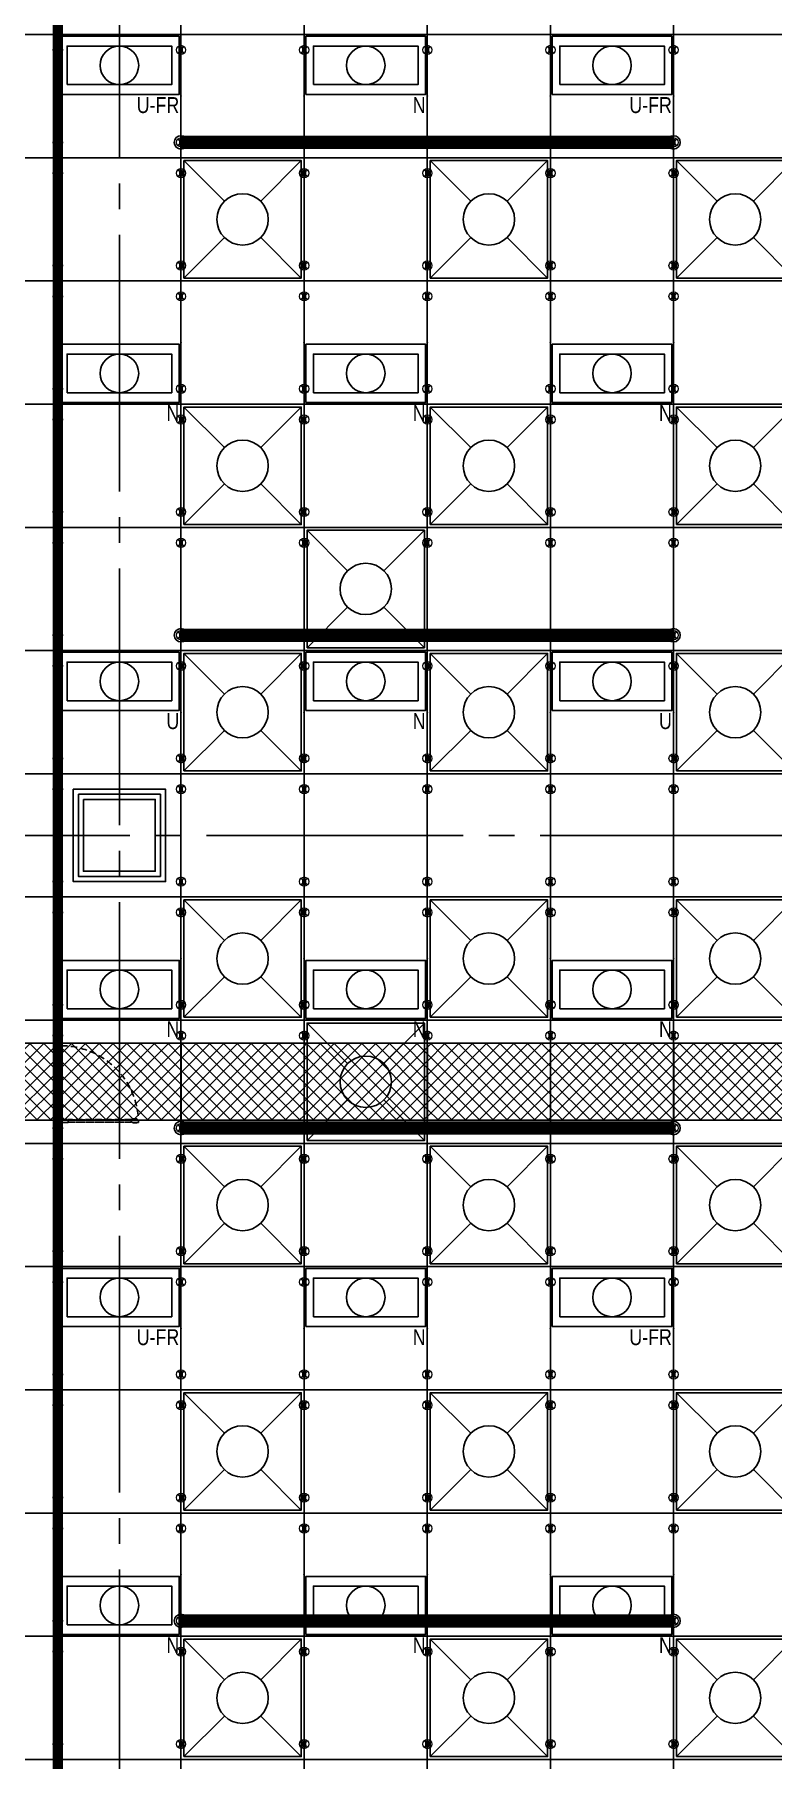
# Model space of a CAD drawing. Extents: x -17313 to 41501, y -1010 to 11880.
# Drawn here: x 15037 to 15756, y 3600 to 5280 of the extents above; entities that cross this region are included whole.
import ezdxf
from ezdxf.enums import TextEntityAlignment as Align

# ---------------------------------------------------------------- set-up
doc = ezdxf.new("R2010")
doc.units = 0
doc.header["$LTSCALE"] = 100
doc.linetypes.add('188K-SM-07-F15-ARCH-CATW-Y2257103$0$DASHED', pattern=[19.05, 12.7, -6.35])
doc.linetypes.add('X-S-FAB-L10$0$COL-CEN-LIN', pattern=[3.25, 2.5, -0.25, 0.25, -0.25])
for name, color, linetype in [('0-xref', 8, 'Continuous'), ('188K-SM-03-F10-ARCH-CEIL-Y2257103$0$K-CEIL-4.2', 8, 'Continuous'), ('188K-SM-03-F10-ARCH-CEIL-Y2257103$0$K-CEIL-4.2-AREA', 8, 'Continuous'), ('188K-SM-03-F10-ARCH-PA-Y2257103$0$K-P1S-4.2-單抗', 53, 'Continuous'), ('188K-SM-06-F10-ELEC-LIGHT-Y2257103$0$E-LIGHT(W)-N', 253, 'Continuous'), ('188K-SM-06-F10-ELEC-LIGHT-Y2257103$0$E-LIGHT(W)-U FR', 253, 'Continuous'), ('188K-SM-06-F10-ELEC-LIGHT-Y2257103$0$E-LIGHT(W)-U XLPE', 253, 'Continuous'), ('188K-SM-06-F10-HVAC-FFU-Y2257103$0$AC-FFU-ULPA', 254, 'Continuous'), ('188K-SM-07-F15-ARCH-CATW-Y2257103$0$K-Divider 上-2.7', 80, 'Continuous'), ('188K-SM-07-F15-ARCH-CATW-Y2257103$0$K-DOOR-天板上方', 150, '188K-SM-07-F15-ARCH-CATW-Y2257103$0$DASHED'), ('188K-SM-07-F15-ARCH-CATW-Y2257103$0$K-安全母索', 6, 'Continuous'), ('188K-SM-07-F15-ARCH-CATW-Y2257103$0$K-貓道板-主走道', 171, 'Continuous'), ('X-S-FAB-L10$0$0-DIM-TXT', 8, 'Continuous'), ('X-S-FAB-L10$0$BLOCK', 8, 'Continuous'), ('X-S-FAB-L10$0$CCL', 8, 'X-S-FAB-L10$0$COL-CEN-LIN'), ('X-S-FAB-L10$0$COL-S', 8, 'Continuous')]:
    doc.layers.add(name, color=color, linetype=linetype)
doc.layers.add('188K-SM-03-F10-ARCH-CEIL-Y2257103$0$K-吊點-標準', color=8, linetype='Continuous', lineweight=9)
doc.layers.add('188K-SM-06-F10-ELEC-LIGHT-Y2257103$0$Defpoints-CAS', color=253, linetype='Continuous', plot=False)
doc.styles.add('188K-SM-06-F10-ELEC-LIGHT-Y2257103$0$Standard', font='arial.ttf')
doc.styles.add('X-S-FAB-L10$0$CHINA', font='simplex.shx', dxfattribs={"width": 0.75, "bigfont": 'chineset.shx'})
doc.styles.add('X-S-FAB-L10$0$Standard', font='', dxfattribs={"width": 0.8})
doc.styles.add('X-S-FAB-L10$0$TG_NOTE_TEXT', font='simplex.shx', dxfattribs={"width": 0.75, "bigfont": 'chineset.shx'})
doc.styles.get('X-S-FAB-L10$0$Standard').set_extended_font_data('Microsoft JhengHei')

# ---------------------------------------------------------------- blocks, each defined once
blk = doc.blocks.new('X-S-FAB-L10$0$FAB2-L05')
at = {"layer": 'X-S-FAB-L10$0$CCL'}
for p, q in [((-11040, 11005), (-11040, 0)), ((-26880, 5220), (1210, 5220))]:
    blk.add_line(p, q, dxfattribs=at)
at = {"layer": 'X-S-FAB-L10$0$COL-S'}
blk.add_lwpolyline([(-11075, 5255), (-11005, 5255), (-11005, 5185), (-11075, 5185)], close=True, dxfattribs=at)
blk = doc.blocks.new('X-S-FAB-L10')
at = {"layer": 'X-S-FAB-L10$0$COL-S'}
for p, q in [((15085, 4535), (15155, 4535)), ((15085, 4465), (15085, 4535)), ((15155, 4535), (15155, 4465)), ((15155, 4465), (15085, 4465))]:
    blk.add_line(p, q, dxfattribs=at)
at = {"layer": 'X-S-FAB-L10$0$BLOCK'}
blk.add_blockref('X-S-FAB-L10$0$FAB2-L05', (26160, -720), dxfattribs=at)
at = {"style": 'X-S-FAB-L10$0$TG_NOTE_TEXT', "width": 0.5, "flags": 1}
for p in [(7463.3, 9020), (18268.3, 8649), (11197.8, 4800.2), (16485.8, 4800.2), (25420.3, 2635), (13360, 320, 0), (7463.3, -33.3)]:
    blk.add_attdef('WH', text='', height=20, dxfattribs=at).set_placement(p, align=Align.BOTTOM_LEFT)
at = {"width": 0.5}
for style, p in [('X-S-FAB-L10$0$TG_NOTE_TEXT', (7585, 9020)), ('X-S-FAB-L10$0$TG_NOTE_TEXT', (18390, 8649)), ('X-S-FAB-L10$0$TG_NOTE_TEXT', (11117.5, 4813.5)), ('X-S-FAB-L10$0$TG_NOTE_TEXT', (16607.5, 4813.5)), ('X-S-FAB-L10$0$TG_NOTE_TEXT', (25350, 2635)), ('X-S-FAB-L10$0$Standard', (13129.4, 325, 0)), ('X-S-FAB-L10$0$TG_NOTE_TEXT', (7585, -20))]:
    blk.add_attdef('DESC', text='', height=10, dxfattribs=dict(at, style=style)).set_placement(p, align=Align.BOTTOM_LEFT)
for tag, style, p in [('TYPE', 'X-S-FAB-L10$0$TG_NOTE_TEXT', (7619.3, 9020)), ('NO', 'X-S-FAB-L10$0$TG_NOTE_TEXT', (7650.1, 9020)), ('TYPE', 'X-S-FAB-L10$0$TG_NOTE_TEXT', (18424.2, 8649)), ('NO', 'X-S-FAB-L10$0$TG_NOTE_TEXT', (18455, 8649)), ('NO', 'X-S-FAB-L10$0$TG_NOTE_TEXT', (11088.6, 4813.5)), ('TYPE', 'X-S-FAB-L10$0$TG_NOTE_TEXT', (11151.8, 4813.5)), ('TYPE', 'X-S-FAB-L10$0$TG_NOTE_TEXT', (16641.8, 4813.5)), ('NO', 'X-S-FAB-L10$0$TG_NOTE_TEXT', (16672.6, 4813.5)), ('NO', 'X-S-FAB-L10$0$TG_NOTE_TEXT', (25313, 2635)), ('TYPE', 'X-S-FAB-L10$0$TG_NOTE_TEXT', (25350, 2635)), ('NO', 'X-S-FAB-L10$0$Standard', (13100, 320, 0)), ('TYPE', 'X-S-FAB-L10$0$Standard', (13129.4, 320, 0)), ('TYPE', 'X-S-FAB-L10$0$TG_NOTE_TEXT', (7619.3, -20)), ('NO', 'X-S-FAB-L10$0$TG_NOTE_TEXT', (7650.1, -20))]:
    blk.add_attdef(tag, text='', height=10, dxfattribs=dict(at, style=style)).set_placement(p, align=Align.BOTTOM_RIGHT)
for rotation, style, p in [(180, 'X-S-FAB-L10$0$Standard', (317.6, 7480)), (180, 'X-S-FAB-L10$0$Standard', (1217.6, 7480)), (90, 'X-S-FAB-L10$0$TG_NOTE_TEXT', (24310, 3647.5)), (270, 'X-S-FAB-L10$0$TG_NOTE_TEXT', (17080, 1605))]:
    blk.add_attdef('DESC', text='', height=10, rotation=rotation, dxfattribs=dict(at, style=style)).set_placement(p, align=Align.BOTTOM_LEFT)
for tag, rotation, style, p in [('TYPE', 180, 'X-S-FAB-L10$0$Standard', (317.6, 7480)), ('NO', 180, 'X-S-FAB-L10$0$Standard', (347, 7480)), ('TYPE', 180, 'X-S-FAB-L10$0$Standard', (1217.6, 7480)), ('NO', 180, 'X-S-FAB-L10$0$Standard', (1247, 7480)), ('TYPE', 90, 'X-S-FAB-L10$0$TG_NOTE_TEXT', (24310, 3647.5)), ('NO', 90, 'X-S-FAB-L10$0$TG_NOTE_TEXT', (24310, 3610.5)), ('TYPE', 270, 'X-S-FAB-L10$0$TG_NOTE_TEXT', (17080, 1605)), ('NO', 270, 'X-S-FAB-L10$0$TG_NOTE_TEXT', (17080, 1573))]:
    blk.add_attdef(tag, text='', height=10, rotation=rotation, dxfattribs=dict(at, style=style)).set_placement(p, align=Align.BOTTOM_RIGHT)
at = {"style": 'X-S-FAB-L10$0$TG_NOTE_TEXT', "width": 0.5, "flags": 1}
for rotation, p in [(180, (43, 7480)), (180, (943, 7480)), (90, (24310, 3717.8)), (270, (17080, 1711.7))]:
    blk.add_attdef('WH', text='', height=20, rotation=rotation, dxfattribs=at).set_placement(p, align=Align.BOTTOM_LEFT)
at = {"layer": 'X-S-FAB-L10$0$0-DIM-TXT', "style": 'X-S-FAB-L10$0$CHINA', "width": 0.75}
for p in [(667.4, 7855.1, -2689.4), (22627.4, 6728.8), (25644.7, 6728.8), (24778.8, 5569.1), (1118.3, 4980), (417.8, 4594.6), (23874.8, 4355), (22927.4, 4330.1), (23749.9, 3901.4), (417.8, 3765.2), (1118.3, 3730), (417.8, 3115.8), (536.9, 2227.8), (16909, 1782.7), (888.4, 880.5), (16977.4, 750), (18878.8, 750), (25641.2, 553.2), (21364, 526.9)]:
    blk.add_attdef('HIG', text='', height=80, dxfattribs=at).set_placement(p, align=Align.MIDDLE_LEFT)
blk = doc.blocks.new('188K-SM-03-F10-ARCH-CEIL-Y2257103$0$A$C2CA95053')
h = blk.add_hatch(color=256)
edge = h.paths.add_edge_path()
edge.add_arc((0, 0), 0.5, 0, 360)
for p, q in [((3.2, 3.2), (-3.2, -3.2)), ((3.2, -3.2), (-3.2, 3.2))]:
    blk.add_line(p, q)
blk.add_lwpolyline([(-1.6, 2.5), (-1.6, -2.5), (1.6, -2.5), (1.6, 2.5)], close=True)
for radius in [4.5, 0.5]:
    blk.add_circle((0, 0), radius)
blk = doc.blocks.new('188K-SM-03-F10-ARCH-CEIL-Y2257103$0$天花板吊點-附調整片 - 3_8_螺桿吊架 100 mm 高調整片-V1-1FL')
blk.add_blockref('188K-SM-03-F10-ARCH-CEIL-Y2257103$0$A$C2CA95053', (0, 0))
blk = doc.blocks.new('188K-SM-03-F10-ARCH-CEIL-Y2257103')
at = {"layer": '188K-SM-03-F10-ARCH-CEIL-Y2257103$0$K-CEIL-4.2'}
for p, q in [((15060, 312.7), (15060, 8632.2)), ((15180, 312.7), (15180, 8632.2)), ((15300, 312.7), (15300, 8632.2)), ((15420, 312.7), (15420, 8632.2)), ((15540, 312.7), (15540, 8632.2)), ((15660, 312.7), (15660, 8632.2)), ((23572.2, 5280), (1847.7, 5280)), ((23572.2, 5160), (1847.7, 5160)), ((23572.2, 5040), (1847.7, 5040)), ((23502.2, 4920), (1847.7, 4920)), ((15947.5, 4800), (11777.5, 4800)), ((15947.5, 4680), (11777.5, 4680)), ((15947.5, 4560), (11777.5, 4560)), ((23467.2, 4440), (1847.7, 4440)), ((23467.2, 4320), (1847.7, 4320)), ((23467.2, 4200), (1847.7, 4200)), ((23467.2, 4080), (1847.7, 4080)), ((23467.2, 3960), (1847.7, 3960)), ((23467.2, 3840), (1847.7, 3840)), ((23467.2, 3720), (1847.7, 3720)), ((23467.2, 3600), (1847.7, 3600))]:
    blk.add_line(p, q, dxfattribs=at)
at = {"layer": '188K-SM-03-F10-ARCH-CEIL-Y2257103$0$K-CEIL-4.2-AREA'}
blk.add_lwpolyline([(15085, 4535), (15155, 4535), (15155, 4465), (15085, 4465)], close=True, dxfattribs=at)
at = {"layer": '188K-SM-03-F10-ARCH-CEIL-Y2257103$0$K-吊點-標準', "color": 170, "lineweight": 18, "rotation": 179.9999999999997}
for p in [(15060, 5265), (15180, 5265), (15300, 5265), (15420, 5265), (15540, 5265), (15660, 5265), (15060, 5175), (15180, 5175), (15300, 5175), (15420, 5175), (15540, 5175), (15660, 5175), (15060, 5145), (15180, 5145), (15300, 5145), (15420, 5145), (15540, 5145), (15660, 5145), (15060, 5055), (15180, 5055), (15300, 5055), (15420, 5055), (15540, 5055), (15660, 5055), (15060, 5025), (15180, 5025), (15300, 5025), (15420, 5025), (15540, 5025), (15660, 5025), (15060, 4935), (15180, 4935), (15300, 4935), (15420, 4935), (15540, 4935), (15660, 4935), (15060, 4905), (15180, 4905), (15300, 4905), (15420, 4905), (15540, 4905), (15660, 4905), (15060, 4815), (15180, 4815), (15300, 4815), (15420, 4815), (15540, 4815), (15660, 4815), (15060, 4785), (15180, 4785), (15300, 4785), (15420, 4785), (15540, 4785), (15660, 4785), (15060, 4695), (15180, 4695), (15300, 4695), (15420, 4695), (15540, 4695), (15660, 4695), (15060, 4665), (15180, 4665), (15300, 4665), (15420, 4665), (15540, 4665), (15660, 4665), (15060, 4575), (15180, 4575), (15300, 4575), (15420, 4575), (15540, 4575), (15660, 4575), (15060, 4545), (15180, 4545), (15300, 4545), (15420, 4545), (15540, 4545), (15660, 4545), (15060, 4455), (15180, 4455), (15300, 4455), (15420, 4455), (15540, 4455), (15660, 4455), (15060, 4425), (15180, 4425), (15300, 4425), (15420, 4425), (15540, 4425), (15660, 4425), (15060, 4335), (15180, 4335), (15300, 4335), (15420, 4335), (15540, 4335), (15660, 4335), (15060, 4305), (15180, 4305), (15300, 4305), (15420, 4305), (15540, 4305), (15660, 4305), (15060, 4215), (15180, 4215), (15300, 4215), (15420, 4215), (15540, 4215), (15660, 4215), (15060, 4185), (15180, 4185), (15300, 4185), (15420, 4185), (15540, 4185), (15660, 4185), (15060, 4095), (15180, 4095), (15300, 4095), (15420, 4095), (15540, 4095), (15660, 4095), (15060, 4065), (15180, 4065), (15300, 4065), (15420, 4065), (15540, 4065), (15660, 4065), (15060, 3975), (15180, 3975), (15300, 3975), (15420, 3975), (15540, 3975), (15660, 3975), (15060, 3945), (15180, 3945), (15300, 3945), (15420, 3945), (15540, 3945), (15660, 3945), (15060, 3855), (15180, 3855), (15300, 3855), (15420, 3855), (15540, 3855), (15660, 3855), (15060, 3825), (15180, 3825), (15300, 3825), (15420, 3825), (15540, 3825), (15660, 3825), (15060, 3735), (15180, 3735), (15300, 3735), (15420, 3735), (15540, 3735), (15660, 3735), (15060, 3705), (15180, 3705), (15300, 3705), (15420, 3705), (15540, 3705), (15660, 3705), (15060, 3615), (15180, 3615), (15300, 3615), (15420, 3615), (15540, 3615), (15660, 3615)]:
    blk.add_blockref('188K-SM-03-F10-ARCH-CEIL-Y2257103$0$天花板吊點-附調整片 - 3_8_螺桿吊架 100 mm 高調整片-V1-1FL', p, dxfattribs=at)
blk = doc.blocks.new('188K-SM-06-F10-HVAC-FFU-Y2257103$0$H-FU-U-12x12')
for p, q in [((423, 777), (28, 1172)), ((777, 777), (1172, 1172)), ((28, 28), (423, 423)), ((1172, 28), (777, 423))]:
    blk.add_line(p, q)
blk.add_lwpolyline([(1172, 28), (1172, 1172), (28, 1172), (28, 28)], close=True)
blk.add_circle((600, 600), 250)
blk = doc.blocks.new('188K-SM-06-F10-HVAC-FFU-Y2257103')
at = {"layer": '188K-SM-06-F10-HVAC-FFU-Y2257103$0$AC-FFU-ULPA', "xscale": -0.09999999999999432, "yscale": 0.09999999999999432, "zscale": 0.09999999999999432}
for p in [(15300, 5040), (15540, 5040), (15780, 5040), (15300, 4800), (15540, 4800), (15780, 4800), (15420, 4680), (15300, 4560), (15540, 4560), (15780, 4560), (15300, 4320), (15540, 4320), (15780, 4320), (15420, 4200), (15300, 4080), (15540, 4080), (15780, 4080), (15300, 3840), (15540, 3840), (15780, 3840), (15300, 3600), (15540, 3600), (15780, 3600)]:
    blk.add_blockref('188K-SM-06-F10-HVAC-FFU-Y2257103$0$H-FU-U-12x12', p, dxfattribs=at)
blk = doc.blocks.new('*U267')
for points in [[(-58.3, -28.3), (-58.3, 28.3), (58.3, 28.3), (58.3, -28.3)], [(-51, -18.8), (-51, 18.8), (51, 18.8), (51, -18.8)]]:
    blk.add_lwpolyline(points, close=True)
blk.add_circle((0, 0), 18.8)
at = {"layer": '188K-SM-06-F10-ELEC-LIGHT-Y2257103$0$Defpoints-CAS'}
for p in [(-60, 30), (60, 30), (-60, -30), (60, -30)]:
    blk.add_point(p, dxfattribs=at)
at = {"style": '188K-SM-06-F10-ELEC-LIGHT-Y2257103$0$Standard', "width": 0.8}
blk.add_text('N', height=15.5, dxfattribs=at).set_placement((58.3, -38.7), align=Align.MIDDLE_RIGHT)
blk = doc.blocks.new('*U497')
at = {"layer": '188K-SM-06-F10-ELEC-LIGHT-Y2257103$0$E-LIGHT(W)-N'}
blk.add_blockref('*U267', (0, 8.3), dxfattribs=at)
blk = doc.blocks.new('*U496')
at = {"color": 0, "linetype": 'ByBlock', "lineweight": -2, "transparency": 16777216}
for p in [(0, 0), (240, 0), (480, 0)]:
    blk.add_blockref('*U497', p, dxfattribs=at)
blk = doc.blocks.new('*U499')
at = {"layer": '188K-SM-06-F10-ELEC-LIGHT-Y2257103$0$E-LIGHT(W)-N'}
blk.add_blockref('*U267', (0, 8.3), dxfattribs=at)
blk = doc.blocks.new('*U498')
at = {"color": 0, "linetype": 'ByBlock', "lineweight": -2, "transparency": 16777216}
for p in [(0, 0), (240, 0), (480, 0)]:
    blk.add_blockref('*U499', p, dxfattribs=at)
blk = doc.blocks.new('*U258')
for points in [[(-58.3, -28.3), (-58.3, 28.3), (58.3, 28.3), (58.3, -28.3)], [(-51, -18.8), (-51, 18.8), (51, 18.8), (51, -18.8)]]:
    blk.add_lwpolyline(points, close=True)
blk.add_circle((0, 0), 18.8)
at = {"layer": '188K-SM-06-F10-ELEC-LIGHT-Y2257103$0$Defpoints-CAS'}
for p in [(-60, 30), (60, 30), (-60, -30), (60, -30)]:
    blk.add_point(p, dxfattribs=at)
at = {"style": '188K-SM-06-F10-ELEC-LIGHT-Y2257103$0$Standard', "width": 0.8}
blk.add_text('U-FR', height=15.53, dxfattribs=at).set_placement((58.3, -38.7), align=Align.MIDDLE_RIGHT)
blk = doc.blocks.new('*U439')
at = {"layer": '188K-SM-06-F10-ELEC-LIGHT-Y2257103$0$E-LIGHT(W)-U FR'}
blk.add_blockref('*U258', (0, 8.3), dxfattribs=at)
blk = doc.blocks.new('*U438')
at = {"color": 0, "linetype": 'ByBlock', "lineweight": -2, "transparency": 16777216}
for p in [(0, 0), (480, 0)]:
    blk.add_blockref('*U439', p, dxfattribs=at)
blk = doc.blocks.new('*U441')
at = {"layer": '188K-SM-06-F10-ELEC-LIGHT-Y2257103$0$E-LIGHT(W)-N'}
blk.add_blockref('*U267', (0, 8.3), dxfattribs=at)
blk = doc.blocks.new('*U440')
at = {"color": 0, "linetype": 'ByBlock', "lineweight": -2, "transparency": 16777216}
blk.add_blockref('*U441', (0, 0), dxfattribs=at)
blk = doc.blocks.new('*U443')
at = {"layer": '188K-SM-06-F10-ELEC-LIGHT-Y2257103$0$E-LIGHT(W)-N'}
blk.add_blockref('*U267', (0, 8.3), dxfattribs=at)
blk = doc.blocks.new('*U442')
at = {"color": 0, "linetype": 'ByBlock', "lineweight": -2, "transparency": 16777216}
for p in [(0, 0), (240, 0), (480, 0)]:
    blk.add_blockref('*U443', p, dxfattribs=at)
blk = doc.blocks.new('*U266')
for points in [[(-58.3, -28.3), (-58.3, 28.3), (58.3, 28.3), (58.3, -28.3)], [(-51, -18.8), (-51, 18.8), (51, 18.8), (51, -18.8)]]:
    blk.add_lwpolyline(points, close=True)
blk.add_circle((0, 0), 18.8)
at = {"layer": '188K-SM-06-F10-ELEC-LIGHT-Y2257103$0$Defpoints-CAS'}
for p in [(-60, 30), (60, 30), (-60, -30), (60, -30)]:
    blk.add_point(p, dxfattribs=at)
at = {"style": '188K-SM-06-F10-ELEC-LIGHT-Y2257103$0$Standard', "width": 0.8}
blk.add_text('U', height=15.5, dxfattribs=at).set_placement((58.3, -38.7), align=Align.MIDDLE_RIGHT)
blk = doc.blocks.new('188K-SM-06-F10-ELEC-LIGHT-Y2257103')
for name, p in [('*U496', (15120, 4941.7)), ('*U498', (15120, 4341.7)), ('*U438', (15120, 4041.7)), ('*U440', (15360, 4041.7)), ('*U442', (15120, 3741.7))]:
    blk.add_blockref(name, p)
at = {"layer": '188K-SM-06-F10-ELEC-LIGHT-Y2257103$0$E-LIGHT(W)-N'}
for p in [(15360, 5250), (15360, 4650)]:
    blk.add_blockref('*U267', p, dxfattribs=at)
at = {"layer": '188K-SM-06-F10-ELEC-LIGHT-Y2257103$0$E-LIGHT(W)-U FR'}
for p in [(15120, 5250), (15600, 5250)]:
    blk.add_blockref('*U258', p, dxfattribs=at)
at = {"layer": '188K-SM-06-F10-ELEC-LIGHT-Y2257103$0$E-LIGHT(W)-U XLPE'}
for p in [(15120, 4650), (15600, 4650)]:
    blk.add_blockref('*U266', p, dxfattribs=at)
blk = doc.blocks.new('188K-SM-03-F10-ARCH-PA-Y2257103')
at = {"layer": '188K-SM-03-F10-ARCH-PA-Y2257103$0$K-P1S-4.2-單抗'}
for points in [[(15075, 4545), (15165, 4545), (15165, 4455), (15075, 4455)], [(15080, 4540), (15160, 4540), (15160, 4460), (15080, 4460)]]:
    blk.add_lwpolyline(points, close=True, dxfattribs=at)
blk = doc.blocks.new('188K-SM-07-F15-ARCH-CATW-Y2257103$0$貓道板-749x1196.5(主走道)')
h = blk.add_hatch()
h.set_pattern_fill('ANSI37', color=256, scale=30)
h.set_pattern_definition([(45, (0.75, 3e-16), (-67.352, 67.352), []), (135, (0.75, 3e-16), (-67.352, -67.352), [])])
h.paths.add_polyline_path([(-1199, 0), (-1199, 750), (-1, 750), (-1, 0)])
blk.add_lwpolyline([(-1199, 0), (-1199, 750), (-1, 750), (-1, 0)], close=True)
blk = doc.blocks.new('188K-SM-07-F15-ARCH-CATW-Y2257103$0$XFAP10$0$GAD2205')
blk.add_lwpolyline([(0, 1), (0, 1), (-18, 1, -0.414214), (-18, 2), (-18, 3, -0.414214), (-18, 3), (-14, 3, 0.414214), (-13, 4), (-13, 4, 0.414214), (-14, 4), (-18, 4, -0.414214), (-18, 5), (-18, 12, -0.414214), (-18, 12), (-18, 12, 0.414214), (-18, 12), (-18, 14, 0.72636), (-19, 14), (-19, 13, 0.158507), (-19, 13), (-19, 0, 0.414214), (-19, 0), (19, 0, 0.414214), (19, 0), (19, 13, 0.158507), (19, 13), (19, 14, 0.72636), (18, 14), (18, 12, 0.414214), (18, 12, -0.414214), (18, 12), (18, 5, -0.414214), (18, 4), (14, 4, 0.414214), (13, 4), (13, 4, 0.414214), (14, 3), (18, 3, -0.414214), (18, 3), (18, 2, -0.414214), (18, 1), (0, 1)], format="xyb", close=True)
blk = doc.blocks.new('188K-SM-07-F15-ARCH-CATW-Y2257103$0$單鋼板門-80x150')
at = {"linetype": '188K-SM-07-F15-ARCH-CATW-Y2257103$0$DASHED', "ltscale": 0.005}
for p, q in [((-80, -1.9), (-80, 2)), ((-79.7, 2.4), (-78, 2.4)), ((-78, 2.4), (-76.9, 1.7)), ((-77.9, 1.1), (-77.9, -2.1)), ((-77.4, 1.1), (-77.9, 1.1)), ((-77.5, 1.3), (-77.5, 1.2)), ((-77, 1.3), (-77.5, 1.3)), ((-77.5, 1.2), (-77.4, 1.2)), ((-77.1, 1.2), (-77, 1.2)), ((-76.9, 1.1), (-77.1, 1.1)), ((-77, 1.2), (-77, 1.3)), ((-76.9, 1.5), (-76.9, 1.2)), ((-2, 2.4), (-3.1, 1.7)), ((-3.1, 1.5), (-3.1, 1.2)), ((-3.1, 1.1), (-2.9, 1.1)), ((-3, 1.2), (-3, 1.3)), ((-3, 1.3), (-2.5, 1.3)), ((-2.9, 1.2), (-3, 1.2)), ((-2.5, 1.2), (-2.6, 1.2)), ((-2.6, 1.1), (-2.1, 1.1)), ((-2.5, 1.3), (-2.5, 1.2)), ((-2.1, 1.1), (-2.1, -2.1)), ((-0.3, 2.4), (-2, 2.4)), ((0, -1.9), (0, 2)), ((-78, -2.2), (-79.7, -2.2)), ((-6, -10.3), (-5.9, -10.3)), ((-6, -71.3), (-6, -10.3)), ((-5.9, -10.3), (-5.9, -71.3)), ((-3.5, -71.3), (-3.5, -10.3)), ((-3.5, -10.3), (-3.5, -10.3)), ((-3.5, -10.3), (-3.5, -71.3)), ((-2, -2.2), (-0.3, -2.2)), ((-6.7, -73.3), (-6.1, -73.3)), ((-6.7, -76.8), (-6.7, -73.3)), ((-6.1, -76.8), (-6.7, -76.8)), ((-6.1, -73.3), (-6.1, -76.8)), ((-5.9, -71.3), (-6, -71.3)), ((-3.5, -71.3), (-3.5, -71.3))]:
    blk.add_line(p, q, dxfattribs=at)
for points in [[(-2.3, 0.5), (-2.3, -2.8), (-2.1, -2.8), (-2.1, 0.5)], [(-6.1, -3.1), (-6.1, -10), (-3.3, -10), (-3.3, -3.1)], [(-5.9, -3.5), (-2.8, -3.5), (-2.8, -3.3), (-5.9, -3.3)], [(-6.1, -71.5), (-6.1, -78.6), (-3.3, -78.6), (-3.3, -71.5)], [(-3.3, -73.3), (-3.3, -76.8), (-2.8, -76.8), (-2.8, -73.3)]]:
    blk.add_lwpolyline(points, close=True, dxfattribs=at)
blk.add_lwpolyline([(-3.4, -71.6), (-3.4, -70.7, 0.158507), (-3.4, -70.7), (-3.4, -70.6, 0.72636), (-3.5, -70.7), (-3.5, -70.8, 0.414214), (-3.5, -70.8, -0.414214), (-3.4, -70.8), (-3.4, -71.3, -0.414214), (-3.5, -71.3), (-3.8, -71.3, 0.414214), (-3.8, -71.3), (-3.8, -71.4, 0.414214), (-3.8, -71.4), (-3.5, -71.4, -0.414214), (-3.4, -71.4), (-3.4, -71.5, -0.414214), (-3.5, -71.5), (-4.7, -71.5), (-4.7, -71.5), (-4.7, -71.5), (-6, -71.5, -0.414214), (-6, -71.5), (-6, -71.4, -0.414214), (-6, -71.4), (-5.7, -71.4, 0.414214), (-5.7, -71.4), (-5.7, -71.3, 0.414214), (-5.7, -71.3), (-6, -71.3, -0.414214), (-6, -71.3), (-6, -70.8, -0.414214), (-6, -70.8), (-6, -70.8, 0.414214), (-6, -70.8), (-6, -70.7, 0.72636), (-6, -70.6), (-6.1, -70.7, 0.158507), (-6.1, -70.7), (-6.1, -71.6, 0.414214), (-6, -71.6), (-3.4, -71.6, 0.414214)], format="xyb", close=True, dxfattribs=at)
blk.add_arc((-2.5, -3.1), 75.4, 180.0081, 266.8107, dxfattribs=at)
for centre, major_axis, start_param, end_param in [((-79.7, 2), (-0.246, 0.246), -0.785398, 0.785398), ((-77.4, 1.2), (-0.0246, 0.0246), 2.356194, 5.497787), ((-77.1, 1.2), (-0.0246, 0.0246), -0.785398, 2.356194), ((-77.1, 1.5), (0.148, 0.148), -0.785398, 0.120903), ((-76.9, 1.2), (0.0246, 0.0246), -2.356194, -0.785398), ((-2.9, 1.5), (-0.148, 0.148), 6.162283, 7.068583), ((-3.1, 1.2), (-0.0246, 0.0246), 7.068583, 8.63938), ((-2.9, 1.2), (0.0246, 0.0246), 3.926991, 7.068583), ((-2.6, 1.2), (0.0246, 0.0246), 0.785398, 3.926991), ((-0.3, 2), (0.246, 0.246), 5.497787, 7.068583), ((-79.7, -1.9), (0.246, 0.246), 2.356194, 3.926991), ((-78, -2.1), (0.0738, 0.0738), -2.356194, -0.785398), ((-2, -2.1), (-0.0738, 0.0738), 7.068583, 8.63938), ((-0.3, -1.9), (-0.246, 0.246), 2.356194, 3.926991)]:
    blk.add_ellipse(centre, major_axis=major_axis, ratio=1, start_param=start_param, end_param=end_param, dxfattribs=at)
at = {"linetype": '188K-SM-07-F15-ARCH-CATW-Y2257103$0$DASHED', "ltscale": 0.005, "extrusion": (0, 0, -1)}
blk.add_ellipse((-2.4, -3.2), major_axis=(0.344, -0.344), ratio=1, start_param=5.497787, end_param=11.780972, dxfattribs=at)
at = {"linetype": '188K-SM-07-F15-ARCH-CATW-Y2257103$0$DASHED', "ltscale": 0.005, "xscale": 0.06956521739535357, "yscale": 0.06956521739535357, "zscale": 0.06956521739535357, "rotation": 180}
blk.add_blockref('188K-SM-07-F15-ARCH-CATW-Y2257103$0$XFAP10$0$GAD2205', (-4.7, -10), dxfattribs=at)
blk = doc.blocks.new('188K-SM-07-F15-ARCH-CATW-Y2257103$0$母索-4.8')
at = {"const_width": 13}
blk.add_lwpolyline([(0, 0), (480, 0)], dxfattribs=at)
for centre in [(0, 0), (480, 0)]:
    blk.add_circle(centre, 6.5)
blk = doc.blocks.new('188K-SM-07-F15-ARCH-CATW-Y2257103')
at = {"layer": '188K-SM-07-F15-ARCH-CATW-Y2257103$0$K-Divider 上-2.7', "const_width": 10}
blk.add_lwpolyline([(15060, 315), (15060, 8632.2)], dxfattribs=at)
at = {"layer": '188K-SM-07-F15-ARCH-CATW-Y2257103$0$K-DOOR-天板上方', "xscale": -1, "rotation": 90}
blk.add_blockref('188K-SM-07-F15-ARCH-CATW-Y2257103$0$單鋼板門-80x150', (15060.1, 4217.2), dxfattribs=at)
at = {"layer": '188K-SM-07-F15-ARCH-CATW-Y2257103$0$K-安全母索'}
for p in [(15180, 5175), (15180, 4695), (15180, 4215), (15180, 3735)]:
    blk.add_blockref('188K-SM-07-F15-ARCH-CATW-Y2257103$0$母索-4.8', p, dxfattribs=at)
at = {"layer": '188K-SM-07-F15-ARCH-CATW-Y2257103$0$K-貓道板-主走道', "xscale": 0.1, "yscale": 0.1, "zscale": 0.1, "rotation": 180}
for p in [(14940, 4297.5), (15060, 4297.5), (15180, 4297.5), (15300, 4297.5), (15420, 4297.5), (15540, 4297.5), (15660, 4297.5)]:
    blk.add_blockref('188K-SM-07-F15-ARCH-CATW-Y2257103$0$貓道板-749x1196.5(主走道)', p, dxfattribs=at)

msp = doc.modelspace()

# ---------------------------------------------------------------- block references
at = {"layer": '0-xref'}
for name in ['X-S-FAB-L10', '188K-SM-06-F10-ELEC-LIGHT-Y2257103', '188K-SM-03-F10-ARCH-PA-Y2257103', '188K-SM-03-F10-ARCH-CEIL-Y2257103', '188K-SM-07-F15-ARCH-CATW-Y2257103', '188K-SM-06-F10-HVAC-FFU-Y2257103']:
    msp.add_blockref(name, (0, 0), dxfattribs=at)

doc.saveas('drawing.dxf')
